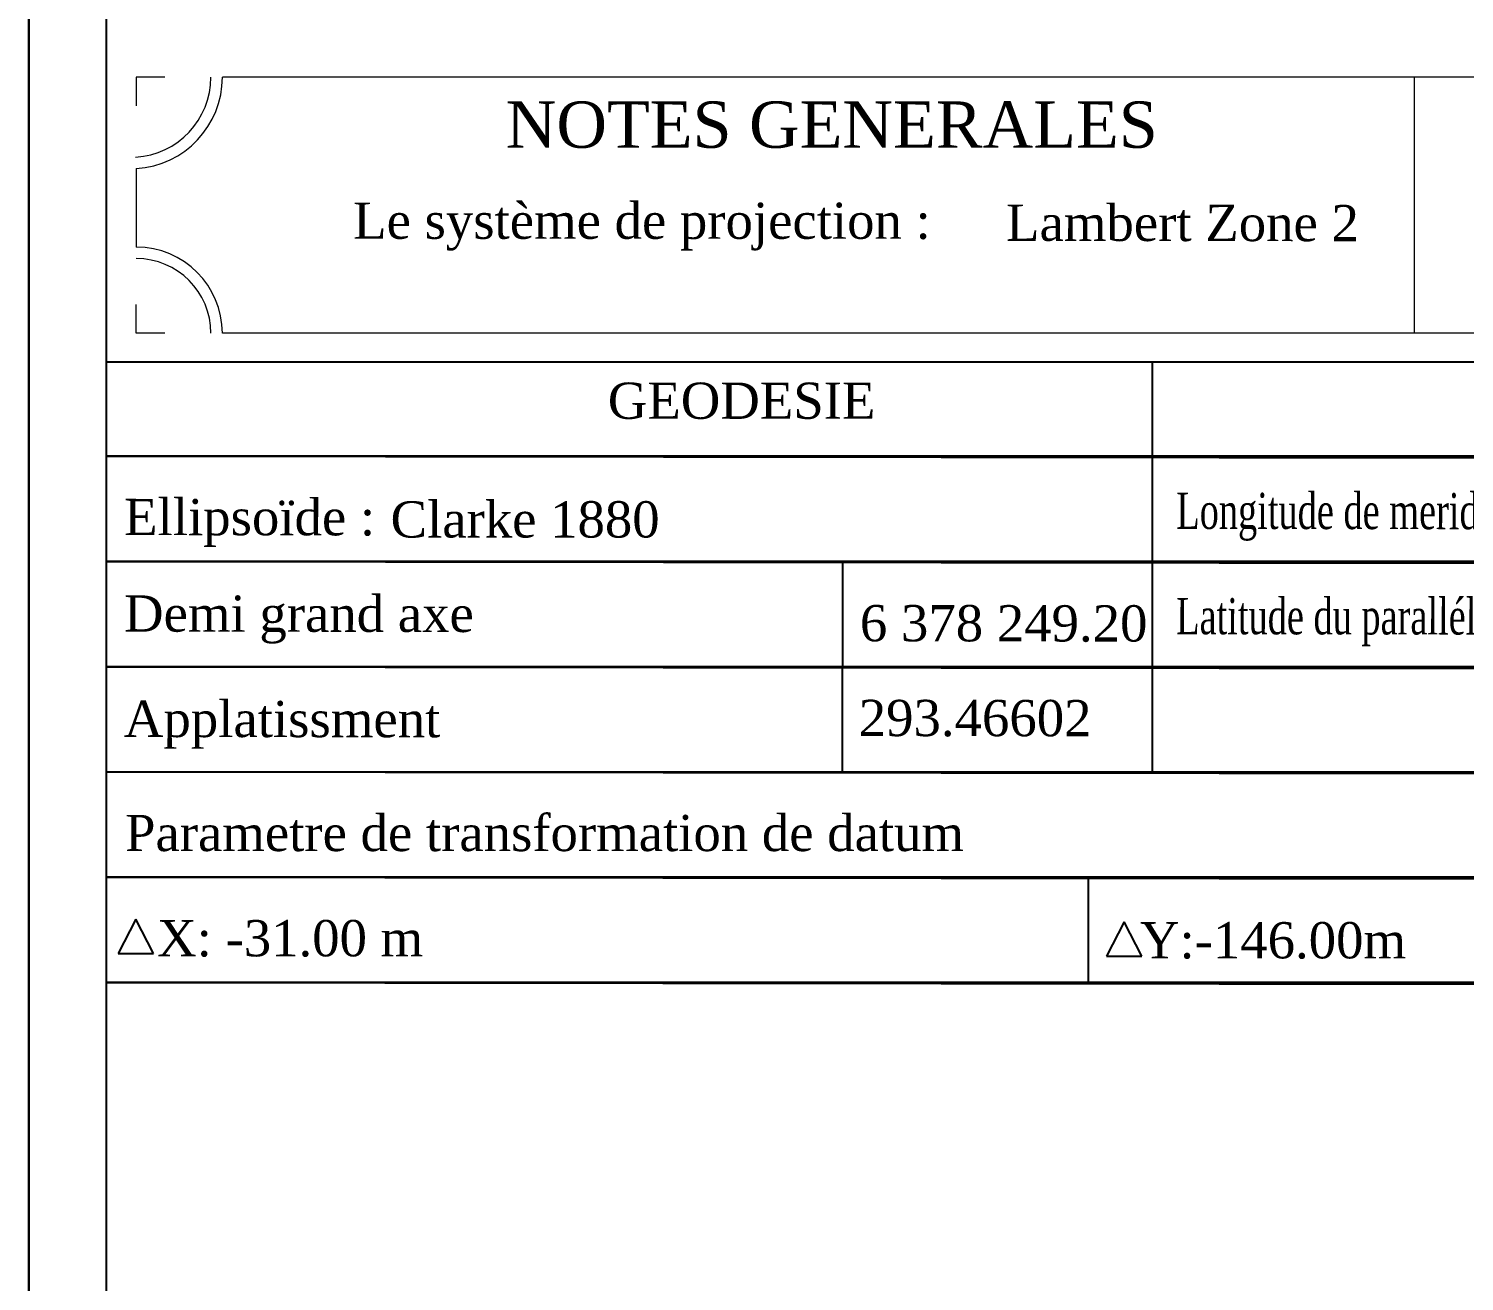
# Model space of a CAD drawing. Header units: millimetres. Extents: x 88261 to 90953, y 390274 to 392322.
# Drawn here: x 88261 to 88510, y 391699.5 to 391916.7 of the extents above; entities that cross this region are included whole.
import ezdxf

# ---------------------------------------------------------------- set-up
doc = ezdxf.new("R2010")
doc.units = ezdxf.units.MM
doc.header["$LTSCALE"] = 25
for name, color, linetype in [('Carroyage', 7, 'Continuous'), ('Carroyage(1)', 7, 'Continuous'), ('CARTOUCHE', 7, 'Continuous')]:
    doc.layers.add(name, color=color, linetype=linetype)
doc.styles.add('style1', font='times.ttf')

msp = doc.modelspace()

# ---------------------------------------------------------------- linework, layer by layer
at = {"linetype": 'Continuous'}
msp.add_line((88455.86, 391858.92, 14.57), (88455.86, 391787.57, 14.57), dxfattribs=at)
for p, q in [((88274.62, 391842.59, 14.57), (88566.03, 391842.25, 14.57)), ((88274.65, 391842.61, 14.57), (88565.86, 391842.61, 14.57)), ((88274.6, 391824.33, 14.57), (88757.81, 391823.76, 14.57)), ((88274.65, 391824.35, 14.57), (88757.81, 391824.35, 14.57)), ((88402.13, 391824.18, 14.57), (88402.09, 391787.65, 14.57)), ((88274.58, 391806.06, 14.57), (88757.81, 391805.49, 14.57)), ((88274.65, 391806.1, 14.57), (88757.81, 391806.1, 14.57)), ((88274.56, 391787.8, 14.57), (88757.81, 391787.23, 14.57)), ((88274.65, 391787.84, 14.57), (88757.81, 391787.84, 14.57)), ((88274.54, 391769.53, 14.57), (88757.81, 391768.96, 14.57)), ((88274.65, 391769.59, 14.57), (88757.81, 391769.59, 14.57)), ((88444.74, 391769.52, 14.57), (88444.74, 391751.26, 14.57)), ((88279.54, 391762.26, 14.57), (88276.47, 391756.29, 14.57)), ((88282.6, 391756.29, 14.57), (88279.54, 391762.26, 14.57)), ((88451.01, 391761.82, 14.57), (88447.95, 391755.86, 14.57)), ((88454.08, 391755.86, 14.57), (88451.01, 391761.82, 14.57)), ((88276.47, 391756.29, 14.57), (88282.6, 391756.29, 14.57)), ((88447.95, 391755.86, 14.57), (88454.08, 391755.86, 14.57)), ((88274.52, 391751.26, 14.57), (88757.81, 391750.7, 14.57)), ((88274.65, 391751.34, 14.57), (88757.81, 391751.34, 14.57))]:
    msp.add_line(p, q)
at = {"elevation": 14.57}
msp.add_lwpolyline([(88260.96, 392322.08), (90951.88, 392322.08), (90951.88, 390274.46), (88260.96, 390274.46)], close=True, dxfattribs=at)
at = {"linetype": 'Continuous', "elevation": 14.57, "flags": 128}
msp.add_lwpolyline([(88274.65, 391858.92), (88757.81, 391858.92)], dxfattribs=at)
at = {"layer": 'Carroyage'}
msp.add_line((88260.96, 391887.96, 14.57), (88260.96, 391887.96, 14.57), dxfattribs=at)
at = {"layer": 'Carroyage(1)'}
msp.add_lwpolyline([(88260.96, 390274.46), (90951.88, 390274.46), (90951.88, 392322.08), (88260.96, 392322.08)], close=True, dxfattribs=at)
at = {"layer": 'CARTOUCHE', "lineweight": 15}
for p, q in [((88284.6, 391908.32, 14.57), (88279.62, 391908.32, 14.57)), ((88279.62, 391908.32, 14.57), (88279.62, 391903.34, 14.57)), ((88501.39, 391863.9, 14.57), (88501.39, 391908.32, 14.57)), ((88279.62, 391892.46, 14.57), (88279.62, 391878.83, 14.57)), ((88279.62, 391863.9, 14.57), (88279.62, 391868.88, 14.57)), ((88279.62, 391863.9, 14.57), (88279.62, 391868.88, 14.57)), ((88284.6, 391863.9, 14.57), (88279.62, 391863.9, 14.57)), ((88284.6, 391863.9, 14.57), (88279.62, 391863.9, 14.57))]:
    msp.add_line(p, q, dxfattribs=at)
at = {"layer": 'CARTOUCHE', "elevation": 14.57}
msp.add_lwpolyline([(88260.96, 392322.08), (88771.31, 392322.08), (88771.31, 391607.58), (88260.96, 391607.58)], close=True, dxfattribs=at)
msp.add_lwpolyline([(88757.81, 392295.63), (88757.81, 391621.08), (88274.46, 391621.08), (88274.46, 392295.63)], dxfattribs=at)
at = {"layer": 'CARTOUCHE', "lineweight": 15, "elevation": 14.57}
for points in [[(88735.81, 391908.32), (88294.56, 391908.32)], [(88735.81, 391863.9), (88294.56, 391863.9)]]:
    msp.add_lwpolyline(points, dxfattribs=at)
at = {"layer": 'CARTOUCHE', "lineweight": 15}
for centre, radius, start, end in [((88278.67, 391908.32, 14.57), 13.9, 273.4348, 0), ((88278.67, 391908.32, 14.57), 15.89, 273.4348, 0), ((88279.62, 391863.9, 14.57), 14.94, 0, 90), ((88279.62, 391863.9, 14.57), 12.95, 0, 90)]:
    msp.add_arc(centre, radius, start, end, dxfattribs=at)

# ---------------------------------------------------------------- texts
at = {"style": 'style1'}
for s, height, p in [('NOTES GENERALES', 8.0478, (88343.73, 391896.07, 14.57)), ('Le système de projection :', 6.2873, (88317.25, 391880.28, 14.57)), ('GEODESIE', 6.287, (88361.43, 391849.06, 14.57)), ('Clarke 1880', 6.2873, (88323.74, 391828.47, 14.57)), ('Parametre de transformation de datum', 6.2873, (88277.67, 391774.08, 14.57)), (' X: -31.00 m', 6.2873, (88280.87, 391755.83, 14.57)), (' Y:-146.00m', 6.2873, (88451.38, 391755.47, 14.57))]:
    msp.add_text(s, height=height, dxfattribs=at).set_placement(p)
for s, height, rotation, p in [('Lambert Zone 2', 6.2915, 359.9327, (88430.52, 391879.93, 14.57)), ('Ellipsoïde :', 6.2915, 359.9327, (88277.51, 391828.89, 14.57)), ('Demi grand axe', 6.2915, 359.9327, (88277.49, 391812.15, 14.57)), ('6 378 249.20', 6.2915, 359.9341, (88405.16, 391810.48, 14.57)), ('Applatissment', 6.2915, 359.9327, (88277.47, 391793.88, 14.57)), ('293.46602', 6.291, 359.9341, (88404.96, 391794.04, 14.57))]:
    msp.add_text(s, height=height, rotation=rotation, dxfattribs=at).set_placement(p)
at = {"style": 'style1', "width": 0.7}
for s, p in [('Longitude de meridien origine', (88460.05, 391829.97, 14.57)), ('Latitude du paralléle origine', (88460.03, 391811.7, 14.57))]:
    msp.add_text(s, height=6.2915, rotation=359.9341, dxfattribs=at).set_placement(p)

doc.saveas('drawing.dxf')
